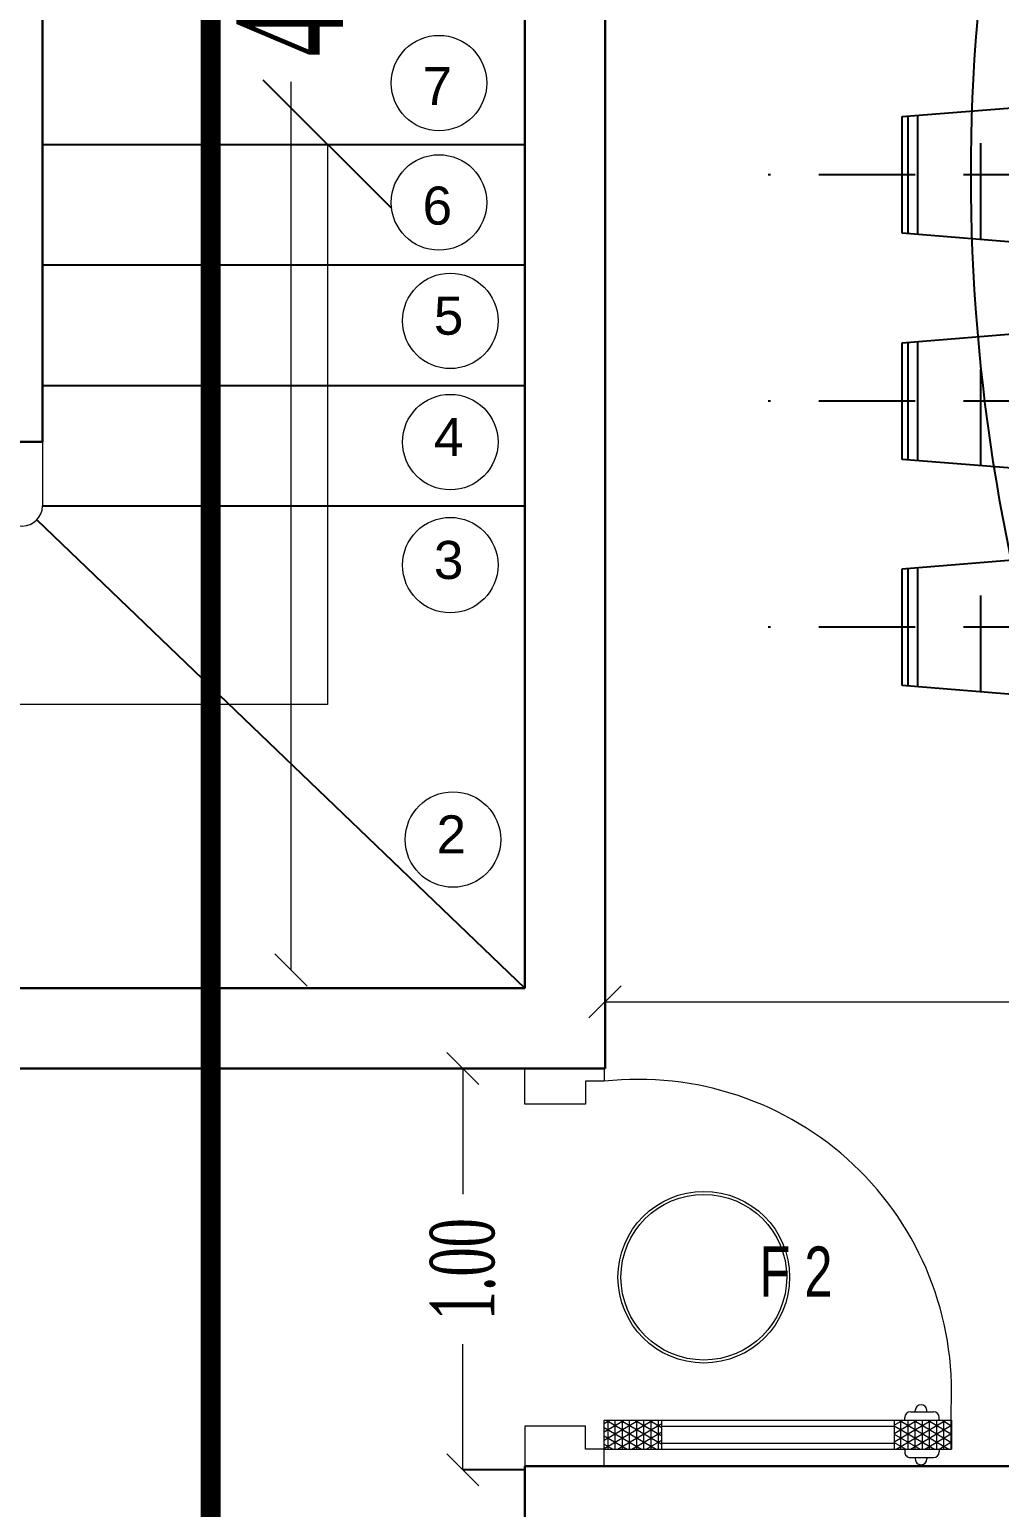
# Model space of a CAD drawing. Header units: inches. Extents: x -351 to 2582, y -266 to 144.
# Drawn here: x 18.516 to 20.93, y -62.707 to -59.029 of the extents above; entities that cross this region are included whole.
import ezdxf

# ---------------------------------------------------------------- set-up
doc = ezdxf.new("R2010")
doc.units = ezdxf.units.IN
doc.header["$MEASUREMENT"] = 0
doc.linetypes.add('HIDDEN', pattern=[0.375, 0.25, -0.125])
doc.linetypes.add('PHANTOM2', pattern=[1.25, 0.625, -0.125, 0.125, -0.125, 0.125, -0.125])
for name, color, linetype, lineweight in [('Dim Inside', 35, 'Continuous', 0), ('dimin', 170, 'Continuous', 0), ('door1', 21, 'Continuous', 15), ('DW Number', 5, 'Continuous', 13), ('Hand Rail', 44, 'Continuous', 13), ('S-BEAM-PRIM', 4, 'Continuous', 20), ('WALLS', 7, 'Continuous', 30)]:
    doc.layers.add(name, color=color, linetype=linetype, lineweight=lineweight)
for name, color, linetype in [('FIXT', 1, 'Continuous'), ('FUR', 242, 'Continuous'), ('Section Line', 4, 'Continuous'), ('Stairs Num Text', 155, 'Continuous'), ('STAR', 3, 'Continuous')]:
    doc.layers.add(name, color=color, linetype=linetype)
doc.styles.add('BTEXT', font='swissl.ttf')
doc.styles.add('kamal 1', font='romantic.ttf', dxfattribs={"width": 0.6})
doc.styles.add('MP', font='xarb.shx', dxfattribs={"height": 150})
doc.dimstyles.new('kamal 1', dxfattribs={"dimscale": 0.8, "dimtxt": 0.33, "dimasz": 0.1, "dimexe": 0, "dimexo": 0, "dimgap": 0.09, "dimtad": 0, "dimzin": 0, "dimdsep": 46, "dimtxsty": 'kamal 1', "dimblk": 'OBLIQUE', "dimcen": 0.09, "dimclrd": 252, "dimclre": 8, "dimclrt": 7, "dimadec": 0, "dimazin": 0, "dimtfac": 1, "dimtix": 1, "dimtofl": 0, "dimtmove": 1, "dimatfit": 3, "dimldrblk": 'OBLIQUE', "dimfxl": 0.18, "dimtolj": 1, "dimtzin": 0, "dimlwd": -1, "dimarcsym": 0})

# ---------------------------------------------------------------- blocks, each defined once
blk = doc.blocks.new('dooor')
at = {"layer": 'door1'}
for p, q in [((-0.1156, 1.072), (-0.1444, 1.072)), ((-0.1156, 1.0422), (-0.1228, 1.0422)), ((-0.1156, 0.2), (-0.1156, 1.0732)), ((-0.1156, 1.0493), (-0.1018, 1.0732)), ((-0.1156, 1.0132), (-0.0809, 1.0732)), ((-0.1156, 0.9771), (-0.0601, 1.0732)), ((-0.1156, 1.0732), (-0.0433, 1.0732)), ((-0.0433, 1.072), (-0.1156, 1.072)), ((-0.1156, 0.941), (-0.0433, 1.0661)), ((-0.0433, 0.9334), (-0.1156, 1.0585)), ((-0.0433, 1.0539), (-0.1156, 1.0539)), ((-0.0433, 0.9695), (-0.1032, 1.0732)), ((-0.0433, 1.0056), (-0.0824, 1.0732)), ((-0.0433, 1.0418), (-0.0615, 1.0732)), ((-0.0433, 0.2), (-0.0433, 1.0732)), ((-0.0433, 1.0422), (-0.0361, 1.0422)), ((-0.1372, 1.0112), (-0.1405, 1.0112)), ((-0.1372, 0.9696), (-0.1372, 1.0277)), ((-0.0433, 1.0359), (-0.1156, 1.0359)), ((-0.0615, 0.9288), (-0.1156, 1.0224)), ((-0.0433, 1.0178), (-0.1156, 1.0178)), ((-0.1018, 0.9288), (-0.0433, 1.03)), ((-0.0217, 0.9696), (-0.0217, 1.0277)), ((-0.0217, 1.0112), (-0.0184, 1.0112)), ((-0.1549, 0.9962), (-0.1549, 0.9968)), ((-0.1372, 0.9817), (-0.1405, 0.9817)), ((-0.0433, 0.9998), (-0.1156, 0.9998)), ((-0.0824, 0.9288), (-0.1156, 0.9863)), ((-0.0433, 0.9817), (-0.1156, 0.9817)), ((-0.0809, 0.9288), (-0.0433, 0.9939)), ((-0.0217, 0.9817), (-0.0184, 0.9817)), ((-0.004, 0.9962), (-0.004, 0.9968)), ((-0.1156, 0.9552), (-0.1228, 0.9552)), ((-0.0433, 0.9636), (-0.1156, 0.9636)), ((-0.1032, 0.9288), (-0.1156, 0.9502)), ((-0.0433, 0.9456), (-0.1156, 0.9456)), ((-0.0601, 0.9288), (-0.0433, 0.9578)), ((-0.0433, 0.9552), (-0.0361, 0.9552)), ((-0.1156, 0.9288), (-0.0433, 0.9288)), ((-0.1011, 0.3444), (-0.1011, 0.9288)), ((-0.0578, 0.3444), (-0.0578, 0.9288)), ((-0.0433, 0.3444), (-0.1156, 0.3444)), ((-0.1156, 0.2411), (-0.0559, 0.3444)), ((-0.1156, 0.2772), (-0.0767, 0.3444)), ((-0.1156, 0.3133), (-0.0976, 0.3444)), ((-0.0433, 0.336), (-0.1156, 0.336)), ((-0.0433, 0.2335), (-0.1074, 0.3444)), ((-0.0433, 0.2696), (-0.0865, 0.3444)), ((-0.0433, 0.3057), (-0.0657, 0.3444)), ((-0.0433, 0.3419), (-0.0448, 0.3444)), ((-0.1156, 0.205), (-0.0433, 0.3301)), ((-0.0448, 0.2), (-0.1156, 0.3225)), ((-0.0433, 0.3179), (-0.1156, 0.3179)), ((-0.0433, 0.2999), (-0.1156, 0.2999)), ((-0.0657, 0.2), (-0.1156, 0.2864)), ((-0.0433, 0.2818), (-0.1156, 0.2818)), ((-0.0433, 0.2638), (-0.1156, 0.2638)), ((-0.0976, 0.2), (-0.0433, 0.294)), ((-0.0865, 0.2), (-0.1156, 0.2503)), ((-0.0433, 0.2457), (-0.1156, 0.2457)), ((-0.0433, 0.2276), (-0.1156, 0.2276)), ((-0.0767, 0.2), (-0.0433, 0.2579)), ((-1, 0.2), (-1, 0)), ((-1, 0.2), (-0.9678, 0.2)), ((-0.9678, 0.2), (-0.9678, 0.153)), ((-0.1074, 0.2), (-0.1156, 0.2142)), ((-0.0433, 0.2096), (-0.1156, 0.2096)), ((-0.0433, 0.2), (-0.1156, 0.2)), ((-0.0559, 0.2), (-0.0433, 0.2218)), ((-0.0433, 0.2), (-0.0433, 0.153)), ((0, 0.2), (-0.0433, 0.2)), ((0, 0.2), (0, 0)), ((-0.9678, 0.153), (-0.91, 0.153)), ((-0.91, 0.153), (-0.91, 0)), ((-0.0433, 0.153), (-0.1011, 0.153)), ((-0.1011, 0.153), (-0.1011, 0)), ((-0.91, 0), (-1, 0)), ((-0.1011, 0), (0, 0))]:
    blk.add_line(p, q, dxfattribs=at)
for centre, radius, start, end in [((-0.1863, 0.2868), 0.7863, 86.9515, 186.3357), ((-0.1228, 1.0277), 0.0144, 90, 180), ((-0.0361, 1.0277), 0.0144, 0, 90), ((-0.1405, 0.9968), 0.0144, 90, 180), ((-0.0184, 0.9968), 0.0144, 0, 90), ((-0.1405, 0.9962), 0.0144, 180, 270), ((-0.1228, 0.9696), 0.0144, 180, 270), ((-0.0361, 0.9696), 0.0144, 270, 0), ((-0.0184, 0.9962), 0.0144, 270, 0)]:
    blk.add_arc(centre, radius, start, end, dxfattribs=at)
blk = doc.blocks.new('_Oblique')
at = {"layer": 'dimin', "color": 0, "lineweight": -2}
blk.add_line((-0.5, -0.5), (0.5, 0.5), dxfattribs=at)
blk = doc.blocks.new('*D75')
at = {"layer": 'Defpoints', "color": 0, "transparency": 16777216}
for p in [(19.9484, -61.4486), (23.7484, -61.4486), (23.7484, -61.4486)]:
    blk.add_point(p, dxfattribs=at)
at = {"layer": 'Dim Inside', "color": 252, "transparency": 16777216}
for p, q in [((19.9484, -61.4486), (21.5794, -61.4486)), ((23.7484, -61.4486), (22.1173, -61.4486))]:
    blk.add_line(p, q, dxfattribs=at)
at = {"layer": 'Dim Inside', "color": 252, "transparency": 16777216, "xscale": 0.08000000000000002, "yscale": 0.08000000000000002, "zscale": 0.08000000000000002, "rotation": 180}
blk.add_blockref('_Oblique', (19.9484, -61.4486), dxfattribs=at)
at = {"layer": 'Dim Inside', "color": 252, "transparency": 16777216, "xscale": 0.08000000000000002, "yscale": 0.08000000000000002, "zscale": 0.08000000000000002}
blk.add_blockref('_Oblique', (23.7484, -61.4486), dxfattribs=at)
at = {"layer": 'Dim Inside', "color": 7, "transparency": 16777216, "insert": (21.8484, -61.4486), "char_height": 0.264, "attachment_point": 5, "style": 'kamal 1'}
blk.add_mtext('\\A1;3.80', dxfattribs=at)
blk = doc.blocks.new('febr')
at = {"layer": 'Section Line', "color": 0, "linetype": 'PHANTOM2', "const_width": 0.05, "flags": 128}
blk.add_lwpolyline([(78.8085, 24.6643), (78.8085, 23.9165), (54.1338, 23.9165), (54.1338, 24.6643)], dxfattribs=at)
blk = doc.blocks.new('*D242')
at = {"layer": 'Defpoints', "color": 0, "transparency": 16777216}
for p in [(19.5946, -61.6143), (19.7484, -61.6143), (19.7484, -62.6133)]:
    blk.add_point(p, dxfattribs=at)
at = {"layer": 'Dim Inside', "color": 8, "lineweight": -2, "transparency": 16777216}
for p, q in [((19.7484, -61.6143), (19.5946, -61.6143)), ((19.7484, -62.6133), (19.5946, -62.6133))]:
    blk.add_line(p, q, dxfattribs=at)
at = {"layer": 'Dim Inside', "color": 252, "transparency": 16777216}
for p, q in [((19.5946, -61.6143), (19.5946, -61.9271)), ((19.5946, -62.6133), (19.5946, -62.3005))]:
    blk.add_line(p, q, dxfattribs=at)
at = {"layer": 'Dim Inside', "color": 252, "transparency": 16777216, "xscale": 0.08000000000000002, "yscale": 0.08000000000000002, "zscale": 0.08000000000000002}
for p, rotation in [((19.5946, -61.6143), 90), ((19.5946, -62.6133), 270)]:
    blk.add_blockref('_Oblique', p, dxfattribs=dict(at, rotation=rotation))
at = {"layer": 'Dim Inside', "color": 7, "transparency": 16777216, "insert": (19.5946, -62.1138), "char_height": 0.16, "attachment_point": 5, "rotation": 90, "style": 'kamal 1'}
blk.add_mtext('\\A1;1.00', dxfattribs=at)
blk = doc.blocks.new('*D717')
at = {"layer": 'Defpoints', "color": 0, "transparency": 16777216}
for p in [(19.167, -56.4043), (19.167, -56.4043), (19.167, -61.369)]:
    blk.add_point(p, dxfattribs=at)
at = {"layer": 'Dim Inside', "color": 252, "transparency": 16777216}
for p, q in [((19.167, -56.4043), (19.167, -58.6149)), ((19.167, -61.369), (19.167, -59.1584))]:
    blk.add_line(p, q, dxfattribs=at)
at = {"layer": 'Dim Inside', "color": 252, "transparency": 16777216, "xscale": 0.08000000000000002, "yscale": 0.08000000000000002, "zscale": 0.08000000000000002}
for p, rotation in [((19.167, -56.4043), 90), ((19.167, -61.369), 270)]:
    blk.add_blockref('_Oblique', p, dxfattribs=dict(at, rotation=rotation))
at = {"layer": 'Dim Inside', "color": 7, "transparency": 16777216, "insert": (19.167, -58.8866), "char_height": 0.264, "attachment_point": 5, "rotation": 90, "style": 'kamal 1'}
blk.add_mtext('\\A1;4.96', dxfattribs=at)
blk = doc.blocks.new('A-dintable')
at = {"layer": 'FUR', "color": 1, "linetype": 'HIDDEN'}
for p, q in [((289.4419, 61.9593), (289.4419, 62.715)), ((290.0281, 61.9593), (290.0281, 62.715)), ((290.6144, 61.9593), (290.6144, 62.715)), ((291.2006, 61.9593), (291.2006, 62.715)), ((291.7868, 61.9593), (291.7868, 62.715)), ((289.2742, 62.1638), (289.6096, 62.1638)), ((289.8604, 62.1638), (290.1959, 62.1638)), ((290.4466, 62.1638), (290.7821, 62.1638)), ((291.3683, 62.1638), (291.0329, 62.1638)), ((291.6191, 62.1638), (291.9545, 62.1638)), ((289.4419, 60.9974), (289.4419, 60.2417)), ((290.0281, 60.9974), (290.0281, 60.2417)), ((290.6144, 60.9974), (290.6144, 60.2417)), ((291.2006, 60.9974), (291.2006, 60.2417)), ((291.7868, 60.9974), (291.7868, 60.2417)), ((289.2742, 60.7929), (289.6096, 60.7929)), ((289.8604, 60.7929), (290.1959, 60.7929)), ((290.4466, 60.7929), (290.7821, 60.7929)), ((291.3683, 60.7929), (291.0329, 60.7929)), ((291.6191, 60.7929), (291.9545, 60.7929))]:
    blk.add_line(p, q, dxfattribs=at)
at = {"layer": 'FUR', "color": 1}
for p, q in [((289.2578, 61.9593), (289.2905, 62.3684)), ((289.2892, 62.352), (289.5946, 62.352)), ((289.2905, 62.3684), (289.5933, 62.3684)), ((289.5933, 62.3684), (289.626, 61.9593)), ((289.844, 61.9593), (289.8768, 62.3684)), ((289.8755, 62.352), (290.1808, 62.352)), ((289.8768, 62.3684), (290.1795, 62.3684)), ((290.1795, 62.3684), (290.2122, 61.9593)), ((290.4303, 61.9593), (290.463, 62.3684)), ((290.4617, 62.352), (290.767, 62.352)), ((290.463, 62.3684), (290.7657, 62.3684)), ((290.7657, 62.3684), (290.7984, 61.9593)), ((291.0492, 62.3684), (291.0165, 61.9593)), ((291.3533, 62.352), (291.0479, 62.352)), ((291.3519, 62.3684), (291.0492, 62.3684)), ((291.3847, 61.9593), (291.3519, 62.3684)), ((291.6027, 61.9593), (291.6354, 62.3684)), ((291.6341, 62.352), (291.9395, 62.352)), ((291.6354, 62.3684), (291.9382, 62.3684)), ((291.9382, 62.3684), (291.9709, 61.9593)), ((289.2873, 62.3275), (289.5965, 62.3275)), ((289.8735, 62.3275), (290.1828, 62.3275)), ((290.4597, 62.3275), (290.769, 62.3275)), ((291.3552, 62.3275), (291.0459, 62.3275)), ((291.6322, 62.3275), (291.9414, 62.3275)), ((289.626, 61.9593), (289.2578, 61.9593)), ((290.2122, 61.9593), (289.844, 61.9593)), ((290.7984, 61.9593), (290.4303, 61.9593)), ((291.0165, 61.9593), (291.3847, 61.9593)), ((291.9709, 61.9593), (291.6027, 61.9593)), ((289.0463, 61.0283), (289.0463, 61.9283)), ((292.1824, 61.9283), (292.1824, 61.0283)), ((290.541, 61.6115), (290.5399, 61.5951)), ((291.7013, 61.5677), (289.5274, 61.5677)), ((289.5274, 61.5677), (289.5274, 61.389)), ((291.7013, 61.5677), (291.7013, 61.389)), ((291.8306, 61.5046), (291.8269, 61.4886)), ((289.3982, 61.4521), (289.4018, 61.4681)), ((291.7013, 61.389), (289.5274, 61.389)), ((290.6877, 61.3452), (290.6888, 61.3616)), ((289.626, 60.9974), (289.2578, 60.9974)), ((289.2578, 60.9974), (289.2905, 60.5883)), ((289.5933, 60.5883), (289.626, 60.9974)), ((290.2122, 60.9974), (289.844, 60.9974)), ((289.844, 60.9974), (289.8768, 60.5883)), ((290.1795, 60.5883), (290.2122, 60.9974)), ((290.7984, 60.9974), (290.4303, 60.9974)), ((290.4303, 60.9974), (290.463, 60.5883)), ((290.7657, 60.5883), (290.7984, 60.9974)), ((291.0165, 60.9974), (291.3847, 60.9974)), ((291.0492, 60.5883), (291.0165, 60.9974)), ((291.3847, 60.9974), (291.3519, 60.5883)), ((291.9709, 60.9974), (291.6027, 60.9974)), ((291.6027, 60.9974), (291.6354, 60.5883)), ((291.9382, 60.5883), (291.9709, 60.9974)), ((289.2873, 60.6292), (289.5965, 60.6292)), ((289.8735, 60.6292), (290.1828, 60.6292)), ((290.4597, 60.6292), (290.769, 60.6292)), ((291.3552, 60.6292), (291.0459, 60.6292)), ((291.6322, 60.6292), (291.9414, 60.6292)), ((289.2892, 60.6047), (289.5946, 60.6047)), ((289.2905, 60.5883), (289.5933, 60.5883)), ((289.8755, 60.6047), (290.1808, 60.6047)), ((289.8768, 60.5883), (290.1795, 60.5883)), ((290.4617, 60.6047), (290.767, 60.6047)), ((290.463, 60.5883), (290.7657, 60.5883)), ((291.3533, 60.6047), (291.0479, 60.6047)), ((291.3519, 60.5883), (291.0492, 60.5883)), ((291.6341, 60.6047), (291.9395, 60.6047)), ((291.6354, 60.5883), (291.9382, 60.5883))]:
    blk.add_line(p, q, dxfattribs=at)
for centre, radius, start, end in [((290.6144, 57.3637), 4.8265, 71.0414, 108.9586), ((290.6468, 55.0559), 6.5564, 79.59844, 90.925), ((290.6479, 55.0719), 6.5241, 79.5884, 90.94806), ((290.5809, 67.8848), 6.5241, 259.5884, 270.94806), ((290.5819, 67.9008), 6.5564, 259.59844, 270.925), ((290.6144, 65.593), 4.8265, 251.0414, 288.9586)]:
    blk.add_arc(centre, radius, start, end, dxfattribs=at)

msp = doc.modelspace()

# ---------------------------------------------------------------- linework, layer by layer
at = {"layer": 'DW Number'}
for radius in [0.2136, 0.2062]:
    msp.add_circle((20.1942, -62.1337), radius, dxfattribs=at)
at = {"layer": 'Hand Rail'}
msp.add_line((18.5484, -60.0543), (18.5484, -60.2143), dxfattribs=at)
msp.add_arc((18.4984, -60.2143), 0.05, 180, 0, dxfattribs=at)
at = {"layer": 'Stairs Num Text', "color": 32, "lineweight": 5, "true_color": 0xcd6928}
for centre in [(19.5352, -59.1618), (19.5352, -59.459), (19.5633, -59.7536), (19.5633, -60.0553), (19.5633, -60.3615), (19.5699, -61.0445)]:
    msp.add_circle(centre, 0.1188, dxfattribs=at)
at = {"layer": 'STAR', "color": 6}
for p, q in [((18.5484, -59.3143), (19.7484, -59.3143)), ((18.5484, -59.6143), (19.7484, -59.6143)), ((18.5484, -59.9143), (19.7484, -59.9143)), ((18.5484, -60.2143), (19.7484, -60.2143)), ((18.5344, -60.2489), (19.7484, -61.4143))]:
    msp.add_line(p, q, dxfattribs=at)
at = {"layer": 'WALLS'}
for p, q in [((19.9484, -61.6143), (19.9484, -56.2043)), ((19.7484, -61.4143), (19.7484, -56.4043)), ((18.5484, -58.1543), (18.5484, -60.0543)), ((18.3484, -60.0543), (18.5484, -60.0543)), ((17.1484, -61.4143), (19.7484, -61.4143)), ((17.1484, -61.6143), (19.9484, -61.6143)), ((19.7484, -62.6043), (23.7484, -62.6043)), ((19.7484, -62.8043), (19.7484, -62.6043))]:
    msp.add_line(p, q, dxfattribs=at)

# ---------------------------------------------------------------- block references
at = {"layer": 'door1', "xscale": 0.9900000000004616, "yscale": 0.9900000000004616, "zscale": 0.9900000000004616, "rotation": 269.9999999999999}
msp.add_blockref('dooor', (19.7484, -62.6043), dxfattribs=at)
at = {"layer": 'FIXT', "xscale": 0.9599999999998551, "yscale": 0.9599999999998551, "zscale": 0.9599999999998551, "rotation": 90}
msp.add_blockref('A-dintable', (80.561, -338.3802), dxfattribs=at)
at = {"layer": 'S-BEAM-PRIM', "rotation": 90}
msp.add_blockref('febr', (42.8834, -126.4647), dxfattribs=at)

# ---------------------------------------------------------------- texts
at = {"layer": 'DW Number', "ltscale": 50, "style": 'MP', "width": 0.75}
msp.add_text('F 2', height=0.12512, dxfattribs=at).set_placement((20.3329, -62.1824))
at = {"layer": 'Stairs Num Text', "color": 32, "lineweight": 5, "true_color": 0xcd6928, "style": 'BTEXT'}
for s, p in [('7', (19.4943, -59.2167)), ('6', (19.4943, -59.5141)), ('5', (19.5224, -59.7881)), ('4', (19.5224, -60.0898)), ('3', (19.5224, -60.396)), ('2', (19.529, -61.079))]:
    msp.add_text(s, height=0.0947, dxfattribs=at).set_placement(p)

# ---------------------------------------------------------------- dimensions: what is measured, and where the dimension line sits
at = {"layer": 'Dim Inside'}
for base, p1, p2, angle, picture, middle in [((19.167, -56.4043), (19.167, -61.369), (19.167, -56.4043), 90, '*D717', (19.167, -58.8866)), ((23.7484, -61.4486), (19.9484, -61.4486), (23.7484, -61.4486), 180, '*D75', (21.8484, -61.4486))]:
    dim = msp.add_linear_dim(base=base, p1=p1, p2=p2, angle=angle, dimstyle='kamal 1', dxfattribs=at)
    dim.commit()
    dim.dimension.update_dxf_attribs({"geometry": picture, "text_midpoint": middle})
dim = msp.add_linear_dim(base=(19.5946, -61.6143), p1=(19.7484, -62.6133), p2=(19.7484, -61.6143), angle=90, dimstyle='kamal 1', override={"dimtxt": 0.2}, dxfattribs=at)
dim.commit()
dim.dimension.update_dxf_attribs({"geometry": '*D242', "text_midpoint": (19.5946, -62.1138)})

# ---------------------------------------------------------------- leaders
at = {"layer": 'Hand Rail'}
msp.add_leader([(19.2578, -59.3143), (19.2578, -60.7082), (18.4406, -60.7082)], dimstyle='kamal 1', override={"dimasz": 0.4}, dxfattribs=at)

doc.saveas('drawing.dxf')
